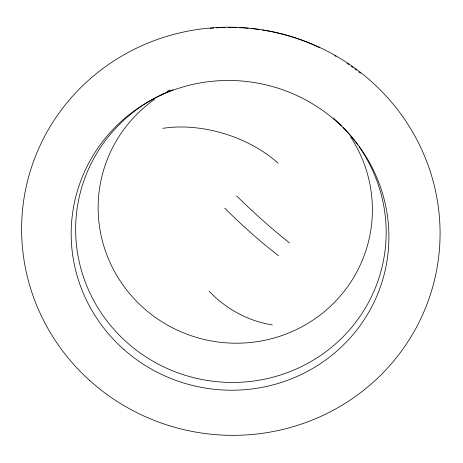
<?xml version="1.0" encoding="UTF-8"?>
<svg xmlns="http://www.w3.org/2000/svg" width="463" height="463" viewBox="0 0 463 463"><rect width="100%" height="100%" fill="white"/><g stroke="black" fill="none" stroke-linecap="round" stroke-linejoin="round"><path stroke-width="0.69" d="M210.15 28.336A204.669 199.426 11.1 0 1 213.692 28.035M216.534 27.838A204.669 199.426 11.1 0 1 225.134 27.473M228.016 27.433A204.669 199.426 11.1 0 1 236.686 27.543M239.574 27.658A204.669 199.426 11.1 0 1 248.226 28.249M251.102 28.527A204.669 199.426 11.1 0 1 259.668 29.586M262.498 30.014A204.669 199.426 11.1 0 1 319.325 47.544M334.708 55.618A204.669 199.426 11.1 0 1 335.964 56.353M347.047 63.356A204.669 199.426 11.1 0 1 348.847 64.588M351.226 66.255A204.669 199.426 11.1 0 1 352.991 67.529M354.739 68.819A204.669 199.426 11.1 0 1 356.469 70.127M358.756 71.887A204.669 199.426 11.1 0 1 360.445 73.229M359.056 146.655A155.412 151.36 11.1 0 1 309.024 362.633A155.412 151.36 11.1 0 1 91.414 296.106A155.412 151.36 11.1 0 1 173.04 89.787M333.273 118.03A155.412 151.36 11.1 0 1 341.653 125.838M343.17 127.377A155.412 151.36 11.1 0 1 357.835 144.925M350.607 136.869A137.233 134.392 11.1 0 1 311.57 321.056A137.233 134.392 11.1 0 1 122.764 284.745A137.233 134.392 11.1 0 1 154.769 99.209M160.082 95.656A137.233 134.392 11.1 0 1 163.126 93.775M166.854 91.622A137.233 134.392 11.1 0 1 170.019 89.915M278.57 255.767A87.71 12.362 42.6 0 1 224.682 208.113M289.537 242.913A87.947 10.823 42.6 0 1 236.691 195.976M272.313 324.904A97.12 81.748 38.7 0 1 209.079 291.186M162.791 128.349A98.966 61.429 17.6 0 1 278.095 163.173M89.579 380.395A209.432 203.853 11.1 0 0 435.139 277.354A209.432 203.853 11.1 0 0 167.803 36.073A209.432 203.853 11.1 0 0 89.579 380.395M124.153 349.727A159.023 154.711 11.1 0 0 385.552 268.586A159.023 154.711 11.1 0 0 180.414 87.727A159.023 154.711 11.1 0 0 124.153 349.727"/></g></svg>
